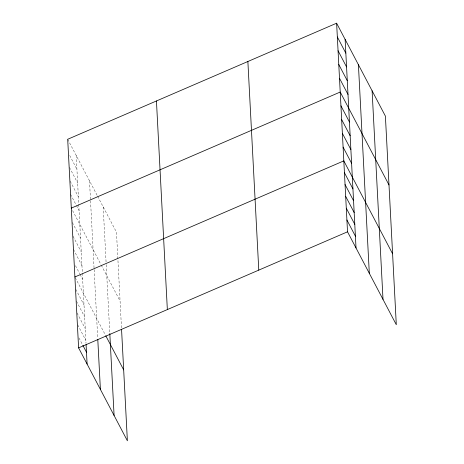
<?xml version="1.0" encoding="UTF-8"?>
<svg xmlns="http://www.w3.org/2000/svg" width="464" height="464" viewBox="0 0 464 464"><rect width="100%" height="100%" fill="white"/><g stroke="black" fill="none" stroke-linecap="round" stroke-linejoin="round"><path stroke-width="0.35" stroke-dasharray="2.32 1.74" d="M67.698 139.275L97.318 195.698M97.643 196.318L116.476 232.191L121.516 328.57M69.728 155.539L76.92 169.244M69.461 167.434L77.639 183.013M70.186 181.204L78.358 196.782M70.574 194.352L76.137 204.943M76.461 205.564L79.083 210.552M72.604 210.61L100.914 264.538M101.245 265.159L120.077 301.032M72.343 222.511L80.521 238.084M73.063 236.28L81.241 251.853M73.457 249.423L81.96 265.623M75.481 265.681L79.733 273.783M80.063 274.404L82.679 279.392M75.22 277.582L105.49 335.24M75.841 289.403L84.019 304.981M76.456 301.223L84.634 316.802M77.076 313.043L85.254 328.622M77.691 324.87L85.869 340.443M78.967 337.931L82.888 345.413M103.188 206.874L106.065 261.945M106.21 264.7L109.771 332.856M89.494 180.792L90.503 200.065M90.538 200.755L94.099 268.911M94.134 269.596L97.707 337.943M76.2 155.475L78.723 203.667M78.758 204.351L82.319 272.507M82.354 273.192L86.014 343.227"/><path stroke-width="0.7" d="M336.62 23.2L347.524 231.809L396.302 324.725L385.398 116.116L336.62 23.2L67.698 139.275L78.602 347.884L127.38 440.8L121.551 329.254M71.294 208.116L340.216 92.04L388.994 184.956M74.895 276.962L343.812 160.88L392.596 253.796M78.602 347.884L347.524 231.809M337.34 36.969L345.842 53.169M338.059 50.738L346.562 66.938M338.778 64.502L347.281 80.701M339.497 78.271L348 94.47M340.936 105.809L349.438 122.009M341.655 119.579L350.158 135.778M342.374 133.348L350.877 149.541M343.093 147.111L351.602 163.311M344.433 172.701L352.936 188.9M345.048 184.521L353.556 200.721M345.668 196.347L354.171 212.541M346.289 208.168L354.792 224.367M346.904 219.988L355.407 236.188M105.821 335.861L123.673 369.872M82.888 345.413L86.49 352.263M372.105 90.799L383.009 299.408M358.411 64.716L369.315 273.325M345.123 39.399L356.027 248.008M247.875 61.503L258.779 270.112M156.443 100.972L167.347 309.581M109.806 333.541L114.092 415.483M97.782 339.335L100.398 389.4M86.089 344.613L87.104 364.083"/></g></svg>
